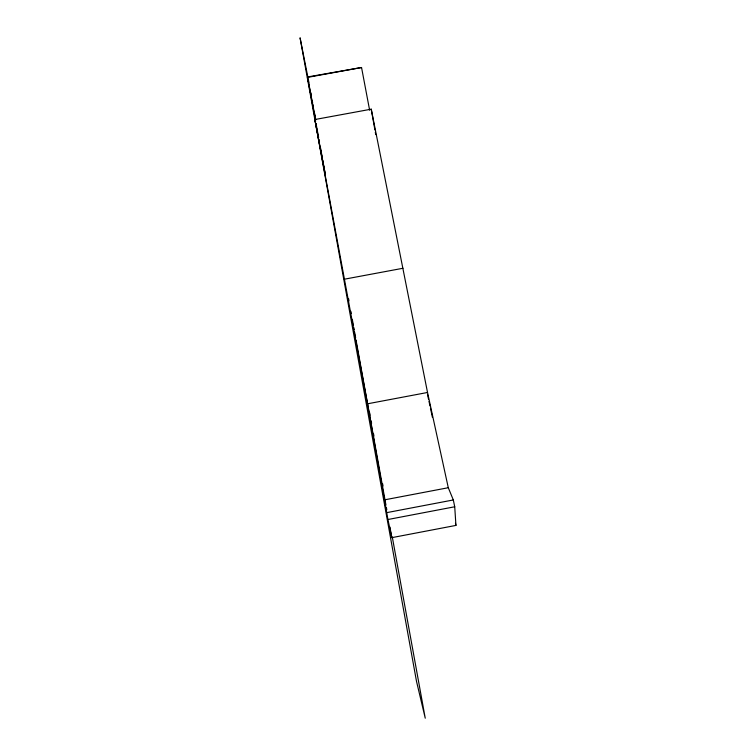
<?xml version="1.0" encoding="UTF-8"?>
<svg xmlns="http://www.w3.org/2000/svg" width="756" height="756" viewBox="0 0 756 756"><rect width="100%" height="100%" fill="white"/><g stroke="black" fill="none" stroke-linecap="round" stroke-linejoin="round"><path stroke-width="1.13" d="M315.621 121.376L307.512 76.961L361.548 67.511L369.637 110.253M384.861 499.792L448.289 487.724L453.316 499.962L454.725 506.775L455.934 525.411L391.835 537.648L387.922 519.514L367.492 403.808L314.874 119.533L371.243 109.176L427.527 392.477L448.289 487.724M386.666 512.653L453.316 499.962M387.922 519.514L454.725 506.775M367.492 403.808L427.527 392.477M344.396 279.2L402.976 268.267M307.39 77.424L361.548 67.511M455.471 523.303L455.934 525.411M427.527 394.547L428.51 399.121M429.002 401.398L429.984 405.972M430.476 408.259L432.432 417.397M307.994 77.792L300.066 37.8L416.509 681.345L425.25 718.2L392.307 537.081M308.448 80.079L308.902 82.357M307.512 76.961L315.63 119.694M314.874 119.533L325.382 174.844L323.559 164.714M316.046 123.691L318.645 137.573M369.712 412.861L370.138 415.176M371.196 420.988L371.612 423.303M373.521 433.755L373.936 436.08M382.593 483.679L383.018 486.004M385.957 505.093L356.048 340.134M386.373 507.418L386.798 509.733M310.773 92.591L311.188 94.859M312.219 100.539L312.625 102.807M313.041 105.075L313.456 107.343M314.487 113.022L315.724 119.835M319.079 139.879L319.486 142.137M320.506 147.779L322.339 157.938M322.746 160.196L323.152 162.455M389.916 527.017L391.835 537.648M348.554 298.554L348.97 300.86M350.841 311.255L351.256 313.56M352.305 319.344L353.345 325.118M353.761 327.424L354.177 329.739M354.592 332.045L355.632 337.819M371.243 109.176L374.91 129.947M375.316 132.253L375.723 134.568"/></g></svg>
